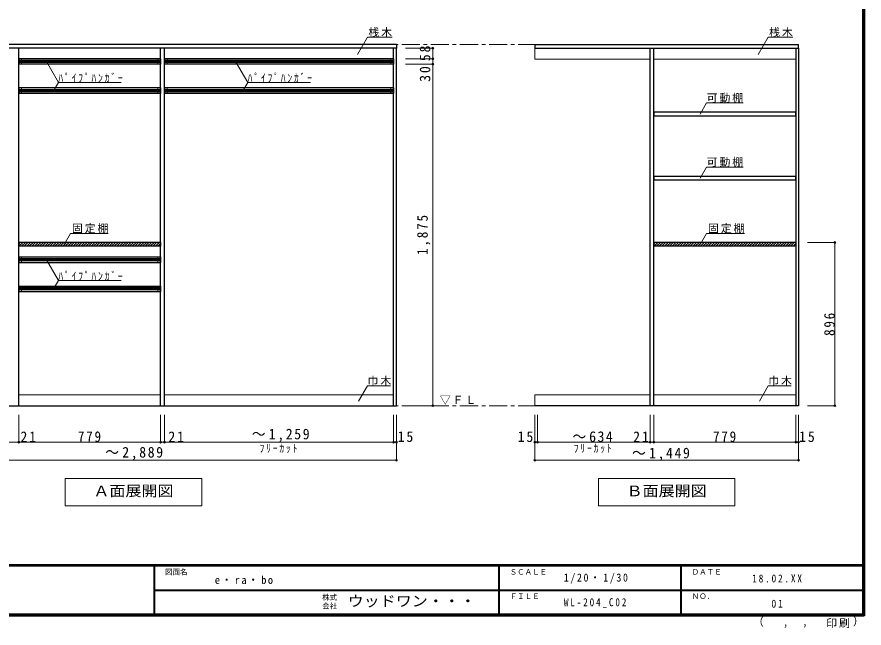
# Model space of a CAD drawing. Units: millimetres at full size, sheet at 1:20. Extents: x -3922 to 3878, y -2932 to 2722.
# Drawn here: x -776 to 3878, y -2932 to 423 of the extents above; entities that cross this region are included whole.
import ezdxf
from ezdxf.enums import TextEntityAlignment as Align

# ---------------------------------------------------------------- set-up
doc = ezdxf.new("R2010")
doc.units = ezdxf.units.MM
doc.header["$LTSCALE"] = 20
doc.header["$PDMODE"] = 32
doc.header["$PDSIZE"] = 10
doc.linetypes.add('CHAIN1', pattern=[8, 5, -1, 1, -1])
for name, color, linetype, lineweight in [('0-2', 2, 'Continuous', 35), ('0-3_固定棚', 3, 'Continuous', 25), ('0-4_可動棚', 3, 'Continuous', 25), ('0-6_パイプハンガー', 4, 'Continuous', 9), ('0-7_桟木・巾木', 7, 'Continuous', 18), ('0-A_文字', 7, 'Continuous', 18), ('0-B_寸法', 7, 'Continuous', 9), ('0-C_ハッチ', 4, 'Continuous', 9), ('F-1_枠', 6, 'Continuous', 40)]:
    doc.layers.add(name, color=color, linetype=linetype, lineweight=lineweight)
doc.layers.add('F-A_文字', color=7, linetype='Continuous')
doc.styles.add('ＭＳ ゴシック', font='')
doc.styles.get('ＭＳ ゴシック').set_extended_font_data('MS Gothic')

msp = doc.modelspace()

# ---------------------------------------------------------------- linework, layer by layer
at = {"layer": '0-2', "color": 3, "lineweight": 25}
for p, q in [((1308.82, 272.73), (-1580.18, 272.73)), ((1308.82, 251.73), (-1580.18, 251.73)), ((-765.18, -1711.27), (-765.18, 251.73)), ((13.82, -1711.27), (13.82, 251.73)), ((34.82, -1711.27), (34.82, 251.73)), ((1293.82, -1711.27), (1293.82, 251.73)), ((1308.82, 272.73), (1308.82, 251.73)), ((1308.82, -1711.27), (1308.82, 251.73)), ((2068.82, 272.73), (3517.82, 272.73)), ((2068.82, 272.73), (2068.82, 251.73)), ((2068.82, 251.73), (3517.82, 251.73)), ((2702.82, -1711.27), (2702.82, 251.73)), ((2723.82, -1711.27), (2723.82, 251.73)), ((3502.82, 251.73), (3502.82, -1711.27)), ((3517.82, 251.73), (3517.82, 272.73)), ((3517.82, 251.73), (3517.82, -1711.27)), ((-1580.18, -1711.27), (1308.82, -1711.27)), ((3517.82, -1711.27), (2068.82, -1711.27))]:
    msp.add_line(p, q, dxfattribs=at)
at = {"layer": '0-3_固定棚'}
for p, q in [((-765.18, -815.27), (-765.18, -836.27)), ((13.82, -815.27), (-765.18, -815.27)), ((2723.82, -815.27), (2723.82, -836.27)), ((3502.82, -815.27), (2723.82, -815.27)), ((3502.82, -836.27), (2723.82, -836.27))]:
    msp.add_line(p, q, dxfattribs=at)
msp.add_lwpolyline([(13.82, -815.27), (13.82, -836.27), (-765.18, -836.27)], dxfattribs=at)
at = {"layer": '0-4_可動棚'}
for p, q in [((2723.82, -98.27), (2723.82, -119.27)), ((2723.82, -98.27), (3502.82, -98.27)), ((2723.82, -119.27), (3502.82, -119.27)), ((3502.82, -119.27), (3502.82, -98.27)), ((2723.82, -450.27), (2723.82, -471.27)), ((2723.82, -450.27), (3502.82, -450.27)), ((3502.82, -471.27), (3502.82, -450.27)), ((2723.82, -471.27), (3502.82, -471.27))]:
    msp.add_line(p, q, dxfattribs=at)
at = {"layer": '0-6_パイプハンガー', "color": 3, "lineweight": 25}
for p, q in [((-765.18, 193.73), (-765.18, 163.73)), ((13.82, 193.73), (-765.18, 193.73)), ((13.82, 193.73), (13.82, 163.73)), ((1293.82, 193.73), (34.82, 193.73)), ((34.82, 193.73), (34.82, 163.73)), ((1293.82, 193.73), (1293.82, 163.73)), ((13.82, 163.73), (-765.18, 163.73)), ((1293.82, 163.73), (34.82, 163.73)), ((-765.18, 33.73), (-765.18, 3.73)), ((13.82, 33.73), (-765.18, 33.73)), ((13.82, 3.73), (-765.18, 3.73)), ((13.82, 33.73), (13.82, 3.73)), ((34.82, 33.73), (34.82, 3.73)), ((1293.82, 33.73), (34.82, 33.73)), ((1293.82, 3.73), (34.82, 3.73)), ((1293.82, 33.73), (1293.82, 3.73)), ((-765.18, -894.27), (13.82, -894.27)), ((13.82, -894.27), (13.82, -924.27)), ((-765.18, -1054.27), (13.82, -1054.27)), ((13.82, -1054.27), (13.82, -1084.27))]:
    msp.add_line(p, q, dxfattribs=at)
at = {"layer": '0-6_パイプハンガー', "color": 7, "lineweight": 18}
for p, q in [((-750.18, 193.73), (-750.18, 163.73)), ((-1.18, 193.73), (-1.18, 163.73)), ((49.82, 193.73), (49.82, 163.73)), ((1278.82, 193.73), (1278.82, 163.73)), ((-750.18, 33.73), (-750.18, 3.73)), ((-1.18, 33.73), (-1.18, 3.73)), ((49.82, 33.73), (49.82, 3.73)), ((1278.82, 33.73), (1278.82, 3.73)), ((-750.18, -894.27), (-750.18, -924.27)), ((-1.18, -894.27), (-1.18, -924.27)), ((-750.18, -1054.27), (-750.18, -1084.27)), ((-1.18, -1054.27), (-1.18, -1084.27))]:
    msp.add_line(p, q, dxfattribs=at)
at = {"layer": '0-6_パイプハンガー'}
for p, q in [((-765.18, 184.73), (13.82, 184.73)), ((-765.18, 180.73), (13.82, 180.73)), ((-765.18, 176.73), (13.82, 176.73)), ((-765.18, 172.73), (13.82, 172.73)), ((34.82, 184.73), (1293.82, 184.73)), ((34.82, 180.73), (1293.82, 180.73)), ((34.82, 176.73), (1293.82, 176.73)), ((34.82, 172.73), (1293.82, 172.73)), ((-765.18, 24.73), (13.82, 24.73)), ((-765.18, 20.73), (13.82, 20.73)), ((-765.18, 16.73), (13.82, 16.73)), ((-765.18, 12.73), (13.82, 12.73)), ((34.82, 24.73), (1293.82, 24.73)), ((34.82, 20.73), (1293.82, 20.73)), ((34.82, 16.73), (1293.82, 16.73)), ((34.82, 12.73), (1293.82, 12.73)), ((13.82, -903.27), (-765.18, -903.27)), ((13.82, -907.27), (-765.18, -907.27)), ((13.82, -911.27), (-765.18, -911.27)), ((13.82, -915.27), (-765.18, -915.27)), ((13.82, -1063.27), (-765.18, -1063.27)), ((13.82, -1067.27), (-765.18, -1067.27)), ((13.82, -1071.27), (-765.18, -1071.27)), ((13.82, -1075.27), (-765.18, -1075.27))]:
    msp.add_line(p, q, dxfattribs=at)
at = {"layer": '0-6_パイプハンガー', "color": 3, "lineweight": 25}
for points in [[(-765.18, -894.27), (-765.18, -924.27), (13.82, -924.27)], [(-765.18, -1054.27), (-765.18, -1084.27), (13.82, -1084.27)]]:
    msp.add_lwpolyline(points, dxfattribs=at)
at = {"layer": '0-7_桟木・巾木'}
for p, q in [((2068.82, 191.73), (2068.82, 251.73)), ((13.82, 191.73), (-765.18, 191.73)), ((1293.82, 191.73), (34.82, 191.73)), ((2068.82, 191.73), (2702.82, 191.73)), ((2723.82, 191.73), (3502.82, 191.73)), ((-765.18, -1651.27), (13.82, -1651.27)), ((34.82, -1651.27), (1293.82, -1651.27)), ((3502.82, -1651.27), (2723.82, -1651.27))]:
    msp.add_line(p, q, dxfattribs=at)
msp.add_lwpolyline([(2702.82, -1651.27), (2068.82, -1651.27), (2068.82, -1711.27)], dxfattribs=at)
at = {"layer": '0-A_文字'}
for p, q in [((1095.41, 216.5), (1150.24, 311.47)), ((1284.82, 311.47), (1150.24, 311.47)), ((3296.88, 216.5), (3351.71, 311.47)), ((3486.29, 311.47), (3351.71, 311.47)), ((-614.14, 177.98), (-548.18, 63.73)), ((425.86, 177.98), (491.82, 63.73)), ((-574.36, 18.39), (-548.18, 63.73)), ((-203.18, 63.73), (-548.18, 63.73)), ((465.64, 18.39), (491.82, 63.73)), ((836.82, 63.73), (491.82, 63.73)), ((2978.3, -109.79), (3013.32, -49.14)), ((3213.32, -49.14), (3013.32, -49.14)), ((2978.3, -461.79), (3013.32, -401.14)), ((3213.32, -401.14), (3013.32, -401.14)), ((-516.08, -826.33), (-481.07, -765.68)), ((-273.88, -765.68), (-481.07, -765.68)), ((2978.3, -826.33), (3013.32, -765.68)), ((3220.51, -765.68), (3013.32, -765.68)), ((-614.14, -910.02), (-548.18, -1024.27)), ((-574.36, -1069.61), (-548.18, -1024.27)), ((-203.18, -1024.27), (-548.18, -1024.27)), ((1101.48, -1686.83), (1150.24, -1602.39)), ((1150.24, -1602.39), (1276.27, -1602.39)), ((239.32, -2111.27), (239.32, -2261.27)), ((2418.32, -2111.27), (2418.32, -2261.27)), ((2418.32, -2111.27), (3168.32, -2111.27)), ((3168.32, -2111.27), (3168.32, -2261.27)), ((-510.68, -2261.27), (239.32, -2261.27)), ((3168.32, -2261.27), (2418.32, -2261.27))]:
    msp.add_line(p, q, dxfattribs=at)
at = {"layer": '0-A_文字', "linetype": 'CHAIN1'}
for p, q in [((3517.82, 272.73), (-1580.18, 272.73)), ((3517.82, -1711.27), (-1580.18, -1711.27))]:
    msp.add_line(p, q, dxfattribs=at)
at = {"layer": '0-A_文字'}
for points in [[(3302.95, -1686.83), (3351.71, -1602.39), (3477.73, -1602.39)], [(239.32, -2111.27), (-510.68, -2111.27), (-510.68, -2261.27)]]:
    msp.add_lwpolyline(points, dxfattribs=at)
at = {"layer": '0-B_寸法', "color": 4}
for p, q in [((1508.82, 251.73), (1358.82, 251.73)), ((1508.82, 251.73), (1508.82, 193.73)), ((1508.82, 193.73), (1358.82, 193.73)), ((1508.82, 193.73), (1508.82, 163.73)), ((1508.82, 163.73), (1358.82, 163.73)), ((1508.82, 163.73), (1508.82, -1711.27)), ((1508.82, -1711.27), (1358.82, -1711.27)), ((3717.82, -1711.27), (3567.82, -1711.27)), ((-765.18, -1911.27), (-765.18, -1761.27)), ((13.82, -1911.27), (13.82, -1761.27)), ((34.82, -1911.27), (34.82, -1761.27)), ((1293.82, -1911.27), (1293.82, -1761.27)), ((1308.82, -1911.27), (1308.82, -1761.27)), ((2068.82, -1911.27), (2068.82, -1761.27)), ((2083.82, -1911.27), (2083.82, -1761.27)), ((3502.82, -1911.27), (3502.82, -1761.27)), ((-765.18, -1911.27), (-1565.18, -1911.27)), ((34.82, -1911.27), (13.82, -1911.27)), ((1293.82, -1911.27), (34.82, -1911.27)), ((1308.82, -1911.27), (1293.82, -1911.27)), ((1308.82, -2011.27), (1308.82, -1911.27)), ((2068.82, -2011.27), (2068.82, -1911.27)), ((2068.82, -1911.27), (2083.82, -1911.27)), ((2723.82, -1911.27), (3502.82, -1911.27)), ((3517.82, -2011.27), (3517.82, -1911.27)), ((-1580.18, -2011.27), (1308.82, -2011.27)), ((3517.82, -2011.27), (2068.82, -2011.27))]:
    msp.add_line(p, q, dxfattribs=at)
for points in [[(3717.82, -1711.27), (3717.82, -815.27), (3567.82, -815.27)], [(13.82, -1911.27), (-765.18, -1911.27), (-765.18, -1761.27)], [(2083.82, -1911.27), (2702.82, -1911.27), (2702.82, -1761.27)], [(2702.82, -1911.27), (2723.82, -1911.27), (2723.82, -1761.27)], [(3502.82, -1911.27), (3517.82, -1911.27), (3517.82, -1761.27)]]:
    msp.add_lwpolyline(points, dxfattribs=at)
at = {"layer": '0-B_寸法'}
for p in [(1508.82, 251.73), (1508.82, 193.73), (1508.82, 163.73), (3717.82, -815.27), (1508.82, -1711.27), (3717.82, -1711.27), (-765.18, -1911.27), (13.82, -1911.27), (34.82, -1911.27), (1293.82, -1911.27), (1308.82, -1911.27), (2068.82, -1911.27), (2083.82, -1911.27), (2702.82, -1911.27), (2723.82, -1911.27), (3502.82, -1911.27), (3517.82, -1911.27), (1308.82, -2011.27), (2068.82, -2011.27), (3517.82, -2011.27)]:
    msp.add_point(p, dxfattribs=at)
at = {"layer": '0-C_ハッチ'}
for p, q in [((-765.18, -822.63), (-757.81, -815.27)), ((-764.67, -836.27), (-743.67, -815.27)), ((-750.53, -836.27), (-729.53, -815.27)), ((-736.39, -836.27), (-715.39, -815.27)), ((-722.25, -836.27), (-701.25, -815.27)), ((-708.1, -836.27), (-687.1, -815.27)), ((-693.96, -836.27), (-672.96, -815.27)), ((-679.82, -836.27), (-658.82, -815.27)), ((-665.68, -836.27), (-644.68, -815.27)), ((-651.54, -836.27), (-630.54, -815.27)), ((-637.39, -836.27), (-616.39, -815.27)), ((-623.25, -836.27), (-602.25, -815.27)), ((-609.11, -836.27), (-588.11, -815.27)), ((-594.97, -836.27), (-573.97, -815.27)), ((-580.83, -836.27), (-559.83, -815.27)), ((-566.68, -836.27), (-545.68, -815.27)), ((-552.54, -836.27), (-531.54, -815.27)), ((-538.4, -836.27), (-517.4, -815.27)), ((-524.26, -836.27), (-503.26, -815.27)), ((-510.11, -836.27), (-489.11, -815.27)), ((-495.97, -836.27), (-474.97, -815.27)), ((-481.83, -836.27), (-460.83, -815.27)), ((-467.69, -836.27), (-446.69, -815.27)), ((-453.55, -836.27), (-432.55, -815.27)), ((-439.4, -836.27), (-418.4, -815.27)), ((-425.26, -836.27), (-404.26, -815.27)), ((-411.12, -836.27), (-390.12, -815.27)), ((-396.98, -836.27), (-375.98, -815.27)), ((-382.84, -836.27), (-361.84, -815.27)), ((-368.69, -836.27), (-347.69, -815.27)), ((-354.55, -836.27), (-333.55, -815.27)), ((-340.41, -836.27), (-319.41, -815.27)), ((-326.27, -836.27), (-305.27, -815.27)), ((-312.12, -836.27), (-291.12, -815.27)), ((-297.98, -836.27), (-276.98, -815.27)), ((-283.84, -836.27), (-262.84, -815.27)), ((-269.7, -836.27), (-248.7, -815.27)), ((-255.56, -836.27), (-234.56, -815.27)), ((-241.41, -836.27), (-220.41, -815.27)), ((-227.27, -836.27), (-206.27, -815.27)), ((-213.13, -836.27), (-192.13, -815.27)), ((-198.99, -836.27), (-177.99, -815.27)), ((-184.85, -836.27), (-163.85, -815.27)), ((-170.7, -836.27), (-149.7, -815.27)), ((-156.56, -836.27), (-135.56, -815.27)), ((-142.42, -836.27), (-121.42, -815.27)), ((-128.28, -836.27), (-107.28, -815.27)), ((-114.13, -836.27), (-93.13, -815.27)), ((-99.99, -836.27), (-78.99, -815.27)), ((-85.85, -836.27), (-64.85, -815.27)), ((-71.71, -836.27), (-50.71, -815.27)), ((-57.57, -836.27), (-36.57, -815.27)), ((-43.42, -836.27), (-22.42, -815.27)), ((-29.28, -836.27), (-8.28, -815.27)), ((-15.14, -836.27), (5.86, -815.27)), ((-1, -836.27), (13.82, -821.45)), ((13.14, -836.27), (13.82, -835.59)), ((2723.82, -822.63), (2731.19, -815.27)), ((2724.33, -836.27), (2745.33, -815.27)), ((2738.47, -836.27), (2759.47, -815.27)), ((2752.61, -836.27), (2773.61, -815.27)), ((2766.75, -836.27), (2787.75, -815.27)), ((2780.9, -836.27), (2801.9, -815.27)), ((2795.04, -836.27), (2816.04, -815.27)), ((2809.18, -836.27), (2830.18, -815.27)), ((2823.32, -836.27), (2844.32, -815.27)), ((2837.46, -836.27), (2858.46, -815.27)), ((2851.61, -836.27), (2872.61, -815.27)), ((2865.75, -836.27), (2886.75, -815.27)), ((2879.89, -836.27), (2900.89, -815.27)), ((2894.03, -836.27), (2915.03, -815.27)), ((2908.17, -836.27), (2929.17, -815.27)), ((2922.32, -836.27), (2943.32, -815.27)), ((2936.46, -836.27), (2957.46, -815.27)), ((2950.6, -836.27), (2971.6, -815.27)), ((2964.74, -836.27), (2985.74, -815.27)), ((2978.89, -836.27), (2999.89, -815.27)), ((2993.03, -836.27), (3014.03, -815.27)), ((3007.17, -836.27), (3028.17, -815.27)), ((3021.31, -836.27), (3042.31, -815.27)), ((3035.45, -836.27), (3056.45, -815.27)), ((3049.6, -836.27), (3070.6, -815.27)), ((3063.74, -836.27), (3084.74, -815.27)), ((3077.88, -836.27), (3098.88, -815.27)), ((3092.02, -836.27), (3113.02, -815.27)), ((3106.16, -836.27), (3127.16, -815.27)), ((3120.31, -836.27), (3141.31, -815.27)), ((3134.45, -836.27), (3155.45, -815.27)), ((3148.59, -836.27), (3169.59, -815.27)), ((3162.73, -836.27), (3183.73, -815.27)), ((3176.88, -836.27), (3197.88, -815.27)), ((3191.02, -836.27), (3212.02, -815.27)), ((3205.16, -836.27), (3226.16, -815.27)), ((3219.3, -836.27), (3240.3, -815.27)), ((3233.44, -836.27), (3254.44, -815.27)), ((3247.59, -836.27), (3268.59, -815.27)), ((3261.73, -836.27), (3282.73, -815.27)), ((3275.87, -836.27), (3296.87, -815.27)), ((3290.01, -836.27), (3311.01, -815.27)), ((3304.15, -836.27), (3325.15, -815.27)), ((3318.3, -836.27), (3339.3, -815.27)), ((3332.44, -836.27), (3353.44, -815.27)), ((3346.58, -836.27), (3367.58, -815.27)), ((3360.72, -836.27), (3381.72, -815.27)), ((3374.87, -836.27), (3395.87, -815.27)), ((3389.01, -836.27), (3410.01, -815.27)), ((3403.15, -836.27), (3424.15, -815.27)), ((3417.29, -836.27), (3438.29, -815.27)), ((3431.43, -836.27), (3452.43, -815.27)), ((3445.58, -836.27), (3466.58, -815.27)), ((3459.72, -836.27), (3480.72, -815.27)), ((3473.86, -836.27), (3494.86, -815.27)), ((3488, -836.27), (3502.82, -821.45)), ((3502.14, -836.27), (3502.82, -835.59))]:
    msp.add_line(p, q, dxfattribs=at)
at = {"layer": 'F-1_枠'}
for p, q in [((3871.3, 2722.29), (3871.3, -2864.37)), ((3874.63, 2722.29), (3874.63, -2864.37)), ((3877.97, 2722.29), (3877.97, -2864.37)), ((3877.97, -2587.71), (-3922.03, -2587.71)), ((3877.97, -2591.04), (-3922.03, -2591.04)), ((-22.03, -2591.04), (-22.03, -2857.71)), ((1871.3, -2591.04), (1871.3, -2857.71)), ((2871.3, -2591.04), (2871.3, -2857.71)), ((-22.03, -2724.37), (3871.3, -2724.38)), ((3877.97, -2857.71), (-3922.03, -2857.71)), ((3877.97, -2861.04), (-3922.03, -2861.04)), ((3877.97, -2864.37), (-3922.03, -2864.37))]:
    msp.add_line(p, q, dxfattribs=at)

# ---------------------------------------------------------------- texts
at = {"layer": '0-A_文字', "style": 'ＭＳ ゴシック', "width": 1.1}
for s, p in [('Ａ面展開図', (-355.68, -2226.27)), ('Ｂ面展開図', (2573.32, -2226.27))]:
    msp.add_text(s, height=58.65, dxfattribs=at).set_placement(p, align=Align.BOTTOM_LEFT)
at = {"layer": '0-A_文字', "char_height": 43.99, "attachment_point": 7, "style": 'ＭＳ ゴシック'}
for s, insert in [('\\T1.17;桟木', (1154.82, 311.47)), ('\\T1.17;桟木', (3356.29, 311.47)), ('\\T1.39;\\W0.85;ﾊﾟｲﾌﾟﾊﾝｶﾞｰ', (-548.18, 63.73)), ('\\T1.39;\\W0.85;ﾊﾟｲﾌﾟﾊﾝｶﾞｰ', (491.82, 63.73)), ('\\T1.17;可動棚', (3013.32, -49.14)), ('\\T1.17;可動棚', (3013.32, -401.14)), ('\\T1.17;固定棚', (-473.88, -765.68)), ('\\T1.17;固定棚', (3020.51, -765.68)), ('\\T1.39;\\W0.85;ﾊﾟｲﾌﾟﾊﾝｶﾞｰ', (-548.18, -1024.27)), ('\\T1.17;巾木', (1150.24, -1602.39)), ('\\T1.17;巾木', (3351.71, -1602.39)), ('\\T1.17;▽ＦＬ', (1547.12, -1706.27)), ('\\T1.39;\\W0.85;ﾌﾘｰｶｯﾄ', (556.82, -1971.27)), ('\\T1.39;\\W0.85;ﾌﾘｰｶｯﾄ', (2283.32, -1971.27)), ('\\T1.28;\\W0.95;e・ra・bo', (311.3, -2691.04))]:
    msp.add_mtext(s, dxfattribs=dict(at, insert=insert))
at = {"layer": '0-B_寸法', "char_height": 58.65, "attachment_point": 7, "rotation": 90, "style": 'ＭＳ ゴシック'}
for s, insert in [('\\T1.27;\\W0.95;58', (1496.12, 180.23)), ('\\T1.27;\\W0.95;30', (1496.12, 66.82)), ('\\T1.28;\\W0.9;1,875', (1496.12, -883.77)), ('\\T1.27;\\W0.9;896', (3717.82, -1328.27))]:
    msp.add_mtext(s, dxfattribs=dict(at, insert=insert))
at = {"layer": '0-B_寸法', "char_height": 58.65, "attachment_point": 7, "style": 'ＭＳ ゴシック'}
for s, insert in [('\\T1.27;\\W0.95;21', (-756.48, -1911.27)), ('\\T1.27;\\W0.9;779', (-440.68, -1911.27)), ('\\T1.27;\\W0.95;21', (56.19, -1911.27)), ('\\T1.23;\\W0.95;～1,259', (514.32, -1911.27)), ('\\T1.27;\\W0.95;15', (1315.57, -1911.27)), ('\\T1.27;\\W0.95;15', (1974.92, -1911.27)), ('\\T1.21;\\W0.95;～634', (2275.82, -1911.27)), ('\\T1.27;\\W0.95;21', (2609.46, -1911.27)), ('\\T1.27;\\W0.9;779', (3048.32, -1911.27)), ('\\T1.27;\\W0.95;15', (3521.12, -1911.27)), ('\\T1.23;\\W0.95;～2,889', (-290.68, -2011.27)), ('\\T1.23;\\W0.95;～1,449', (2603.32, -2015.36))]:
    msp.add_mtext(s, dxfattribs=dict(at, insert=insert))
at = {"layer": 'F-A_文字', "style": 'ＭＳ ゴシック'}
for s, height, p in [('図面名', 29.33, (37.97, -2647.71)), ('ＳＣＡＬＥ', 29.33, (1931.3, -2647.71)), ('ＤＡＴＥ', 29.33, (2931.3, -2647.71)), ('株式', 29.33, (901.3, -2787.04)), ('ＦＩＬＥ', 29.33, (1931.3, -2781.04)), ('ＮＯ．', 29.33, (2931.3, -2781.04)), ('会社', 29.33, (901.3, -2835.04)), ('（', 43.99, (3267.32, -2933.25)), ('）', 43.99, (3816.9, -2930.46)), (',', 43.99, (3432.15, -2933.25)), (',', 43.99, (3538.1, -2931.39))]:
    msp.add_text(s, height=height, dxfattribs=at).set_placement(p, align=Align.BOTTOM_LEFT)
at = {"layer": 'F-A_文字', "style": 'ＭＳ ゴシック', "width": 1.1}
msp.add_text('ウッドワン・・・', height=58.65, dxfattribs=at).set_placement((1041.3, -2831.04), align=Align.BOTTOM_LEFT)
at = {"layer": 'F-A_文字', "char_height": 43.99, "attachment_point": 7, "style": 'ＭＳ ゴシック'}
for s, insert in [('\\T1.34;\\W0.9;1/20・1/30', (2228.8, -2687.71)), ('\\T1.39;\\W0.85;18.02.XX', (3263.8, -2682.71)), ('\\T1.39;\\W0.85;WL-204_C02', (2228.8, -2821.04)), ('\\T1.36;\\W0.9;01', (3368.8, -2821.04)), ('\\T1.17;印刷', (3670.07, -2932.32))]:
    msp.add_mtext(s, dxfattribs=dict(at, insert=insert))

doc.saveas('drawing.dxf')
